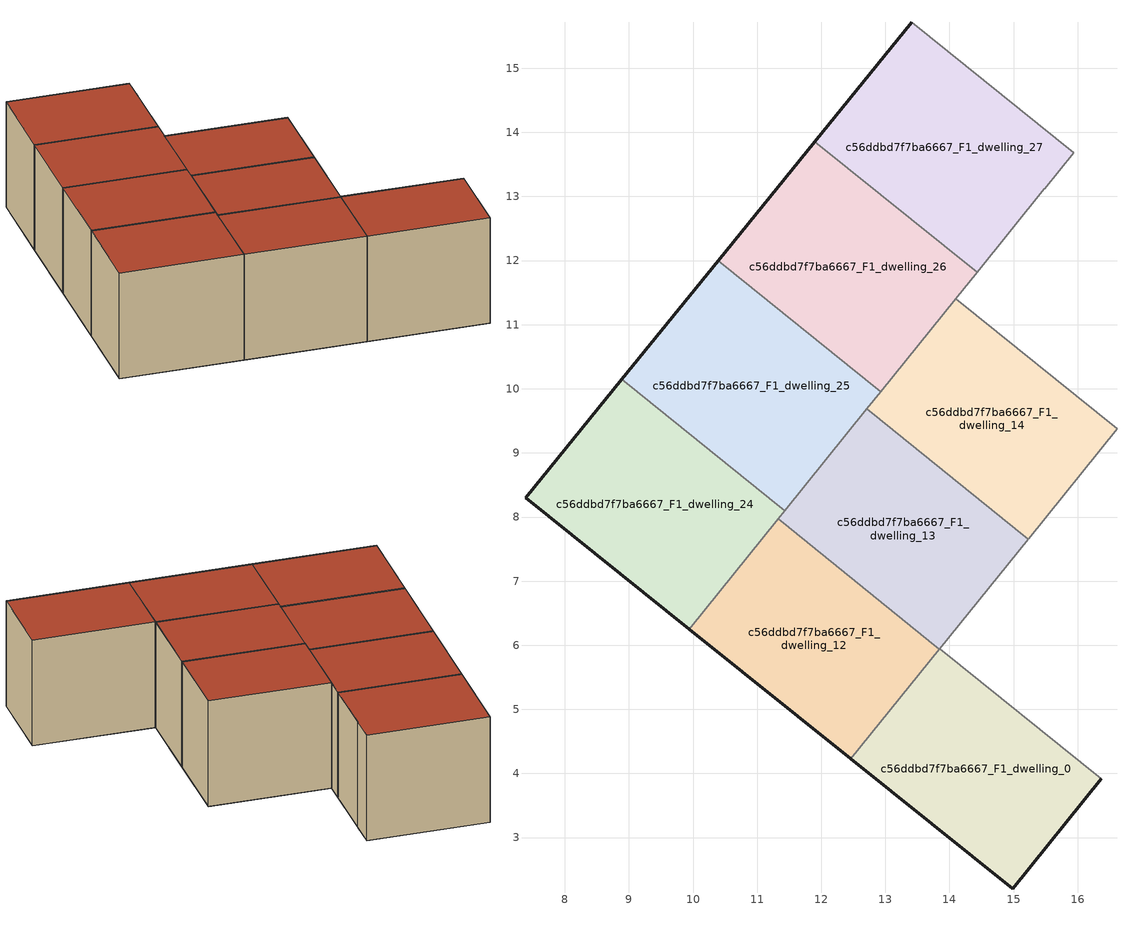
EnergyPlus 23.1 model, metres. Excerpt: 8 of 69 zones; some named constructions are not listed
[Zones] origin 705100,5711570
c56ddbd7f7ba6667_F1_dwelling_0
 floor to c56ddbd7f7ba6667_F0_dwelling_0 (EU_floor_Construction): 14.98,2.2 16.37,3.92 13.85,5.95 12.46,4.23 z3
 wall outside (EU_wall_Construction): 16.37,3.92 14.98,2.2 12.46,4.23 z3:6
 wall to c56ddbd7f7ba6667_F1_dwelling_1 (EU_wall_Construction): 13.85,5.95 16.37,3.92 z3:6
 wall to c56ddbd7f7ba6667_F1_dwelling_12 (EU_wall_Construction): 12.46,4.23 13.84,5.94 z3:6
 roof outside (EU_roof_Construction): 16.37,3.92 14.98,2.2 12.46,4.23 13.85,5.95 z6
c56ddbd7f7ba6667_F1_dwelling_12
 floor to c56ddbd7f7ba6667_F0_dwelling_12 (EU_floor_Construction): 12.46,4.23 13.84,5.94 11.33,7.97 9.94,6.25 z3
 wall outside (EU_wall_Construction): 12.46,4.23 9.94,6.25 z3:6
 wall to c56ddbd7f7ba6667_F1_dwelling_13 (EU_wall_Construction): 11.33,7.97 13.84,5.94 z3:6
 wall to c56ddbd7f7ba6667_F1_dwelling_24 (EU_wall_Construction): 9.94,6.25 11.33,7.97 z3:6
 roof outside (EU_roof_Construction): 13.84,5.94 12.46,4.23 9.94,6.25 11.33,7.97 z6
c56ddbd7f7ba6667_F1_dwelling_13
 floor to c56ddbd7f7ba6667_F0_dwelling_13 (EU_floor_Construction): 13.84,5.94 15.23,7.66 12.71,9.69 11.33,7.97 z3
 wall to c56ddbd7f7ba6667_F1_dwelling_14 (EU_wall_Construction): 12.71,9.69 15.23,7.66 z3:6
 wall to c56ddbd7f7ba6667_F1_dwelling_1 (EU_wall_Construction): 15.23,7.66 13.85,5.95 z3:6
 wall to c56ddbd7f7ba6667_F1_dwelling_25 (EU_wall_Construction): 11.43,8.1 12.71,9.69 z3:6
 wall to c56ddbd7f7ba6667_F1_dwelling_24 (EU_wall_Construction): 11.33,7.97 11.43,8.1 z3:6
 roof outside (EU_roof_Construction): 15.23,7.66 13.84,5.94 11.33,7.97 12.71,9.69 z6
c56ddbd7f7ba6667_F1_dwelling_14
 floor to c56ddbd7f7ba6667_F0_dwelling_14 (EU_floor_Construction): 15.23,7.66 16.61,9.37 14.1,11.4 12.71,9.69 z3
 wall to c56ddbd7f7ba6667_F1_dwelling_15 (EU_wall_Construction): 14.1,11.4 16.61,9.37 z3:6
 wall to c56ddbd7f7ba6667_F1_dwelling_2 (EU_wall_Construction): 16.61,9.37 15.23,7.66 z3:6
 wall to c56ddbd7f7ba6667_F1_dwelling_26 (EU_wall_Construction): 12.93,9.95 14.1,11.4 z3:6
 wall to c56ddbd7f7ba6667_F1_dwelling_25 (EU_wall_Construction): 12.71,9.69 12.93,9.95 z3:6
 roof outside (EU_roof_Construction): 16.61,9.37 15.23,7.66 12.71,9.69 14.1,11.4 z6
c56ddbd7f7ba6667_F1_dwelling_24
 floor to c56ddbd7f7ba6667_F0_dwelling_24 (EU_floor_Construction): 9.94,6.25 11.43,8.1 8.89,10.15 7.39,8.3 z3
 wall outside (EU_wall_Construction): 9.94,6.25 7.39,8.3 8.89,10.15 z3:6
 wall to c56ddbd7f7ba6667_F1_dwelling_25 (EU_wall_Construction): 8.89,10.15 11.43,8.1 z3:6
 roof outside (EU_roof_Construction): 11.43,8.1 9.94,6.25 7.39,8.3 8.89,10.15 z6
c56ddbd7f7ba6667_F1_dwelling_25
 floor to c56ddbd7f7ba6667_F0_dwelling_25 (EU_floor_Construction): 11.43,8.1 12.93,9.95 10.39,12 8.89,10.15 z3
 wall outside (EU_wall_Construction): 8.89,10.15 10.39,12 z3:6
 wall to c56ddbd7f7ba6667_F1_dwelling_26 (EU_wall_Construction): 10.39,12 12.93,9.95 z3:6
 roof outside (EU_roof_Construction): 12.93,9.95 11.43,8.1 8.89,10.15 10.39,12 z6
c56ddbd7f7ba6667_F1_dwelling_26
 floor to c56ddbd7f7ba6667_F0_dwelling_26 (EU_floor_Construction): 12.93,9.95 14.43,11.82 11.9,13.85 10.39,12 z3
 wall outside (EU_wall_Construction): 10.39,12 11.9,13.85 z3:6
 wall to c56ddbd7f7ba6667_F1_dwelling_27 (EU_wall_Construction): 11.9,13.85 14.43,11.82 z3:6
 wall to c56ddbd7f7ba6667_F1_dwelling_15 (EU_wall_Construction): 14.43,11.82 14.1,11.4 z3:6
 roof outside (EU_roof_Construction): 14.43,11.82 12.93,9.95 10.39,12 11.9,13.85 z6
c56ddbd7f7ba6667_F1_dwelling_27
 floor to c56ddbd7f7ba6667_F0_dwelling_27 (EU_floor_Construction): 14.43,11.82 15.94,13.68 13.42,15.71 11.9,13.85 z3
 wall outside (EU_wall_Construction): 11.9,13.85 13.42,15.71 z3:6
 wall to c56ddbd7f7ba6667_F1_dwelling_28 (EU_wall_Construction): 13.42,15.71 15.94,13.68 z3:6
 wall to c56ddbd7f7ba6667_F1_dwelling_15 (EU_wall_Construction): 15.48,13.12 14.43,11.82 z3:6
 wall to c56ddbd7f7ba6667_F1_dwelling_16 (EU_wall_Construction): 15.94,13.68 15.48,13.12 z3:6
 roof outside (EU_roof_Construction): 15.94,13.68 14.43,11.82 11.9,13.85 13.42,15.71 z6
[HVACTEMPLATE:THERMOSTAT] Constant Heating Setpoint=20; Constant Cooling Setpoint=50
EU_HeatOnly_c56ddbd7f7ba6667_F1_dwelling_28; EU_HeatOnly_c56ddbd7f7ba6667_F1_dwelling_29; EU_HeatOnly_c56ddbd7f7ba6667_F1_dwelling_30; EU_HeatOnly_c56ddbd7f7ba6667_F1_dwelling_31; EU_HeatOnly_c56ddbd7f7ba6667_F1_dwelling_32; EU_HeatOnly_c56ddbd7f7ba6667_F1_dwelling_33
[SCHEDULE:FILE] Column Number=1; Rows to Skip at Top=0; Number of Hours of Data=8760; Column Separator=Comma; Interpolate to Timestep=No; Minutes per Item=60; Adjust Schedule for Daylight Savings=Yes
Name | File
EU_Step8_GainSchedule_c56ddbd7f7ba6667_F0_dwelling_21_f000 | ../../schedules/c56ddbd7f7ba6667/c56ddbd7f7ba6667_F0_dwelling_21_f000_gain.csv
EU_Step8_GainSchedule_c56ddbd7f7ba6667_F0_dwelling_22_f000 | ../../schedules/c56ddbd7f7ba6667/c56ddbd7f7ba6667_F0_dwelling_22_f000_gain.csv
EU_Step8_GainSchedule_c56ddbd7f7ba6667_F0_dwelling_23_f000 | ../../schedules/c56ddbd7f7ba6667/c56ddbd7f7ba6667_F0_dwelling_23_f000_gain.csv
EU_Step8_GainSchedule_c56ddbd7f7ba6667_F0_dwelling_24_f000 | ../../schedules/c56ddbd7f7ba6667/c56ddbd7f7ba6667_F0_dwelling_24_f000_gain.csv
EU_Step8_GainSchedule_c56ddbd7f7ba6667_F0_dwelling_25_f000 | ../../schedules/c56ddbd7f7ba6667/c56ddbd7f7ba6667_F0_dwelling_25_f000_gain.csv
EU_Step8_GainSchedule_c56ddbd7f7ba6667_F0_dwelling_26_f000 | ../../schedules/c56ddbd7f7ba6667/c56ddbd7f7ba6667_F0_dwelling_26_f000_gain.csv
EU_Step8_GainSchedule_c56ddbd7f7ba6667_F0_dwelling_27_f000 | ../../schedules/c56ddbd7f7ba6667/c56ddbd7f7ba6667_F0_dwelling_27_f000_gain.csv
EU_Step8_GainSchedule_c56ddbd7f7ba6667_F0_dwelling_28_f000 | ../../schedules/c56ddbd7f7ba6667/c56ddbd7f7ba6667_F0_dwelling_28_f000_gain.csv
EU_Step8_GainSchedule_c56ddbd7f7ba6667_F0_dwelling_29_f000 | ../../schedules/c56ddbd7f7ba6667/c56ddbd7f7ba6667_F0_dwelling_29_f000_gain.csv
EU_Step8_GainSchedule_c56ddbd7f7ba6667_F0_dwelling_30_f000 | ../../schedules/c56ddbd7f7ba6667/c56ddbd7f7ba6667_F0_dwelling_30_f000_gain.csv
EU_Step8_GainSchedule_c56ddbd7f7ba6667_F0_dwelling_31_f000 | ../../schedules/c56ddbd7f7ba6667/c56ddbd7f7ba6667_F0_dwelling_31_f000_gain.csv
EU_Step8_GainSchedule_c56ddbd7f7ba6667_F0_dwelling_32_f000 | ../../schedules/c56ddbd7f7ba6667/c56ddbd7f7ba6667_F0_dwelling_32_f000_gain.csv
EU_Step8_GainSchedule_c56ddbd7f7ba6667_F0_dwelling_33_f000 | ../../schedules/c56ddbd7f7ba6667/c56ddbd7f7ba6667_F0_dwelling_33_f000_gain.csv
EU_Step8_GainSchedule_c56ddbd7f7ba6667_F0_dwelling_34_f000 | ../../schedules/c56ddbd7f7ba6667/c56ddbd7f7ba6667_F0_dwelling_34_f000_gain.csv
